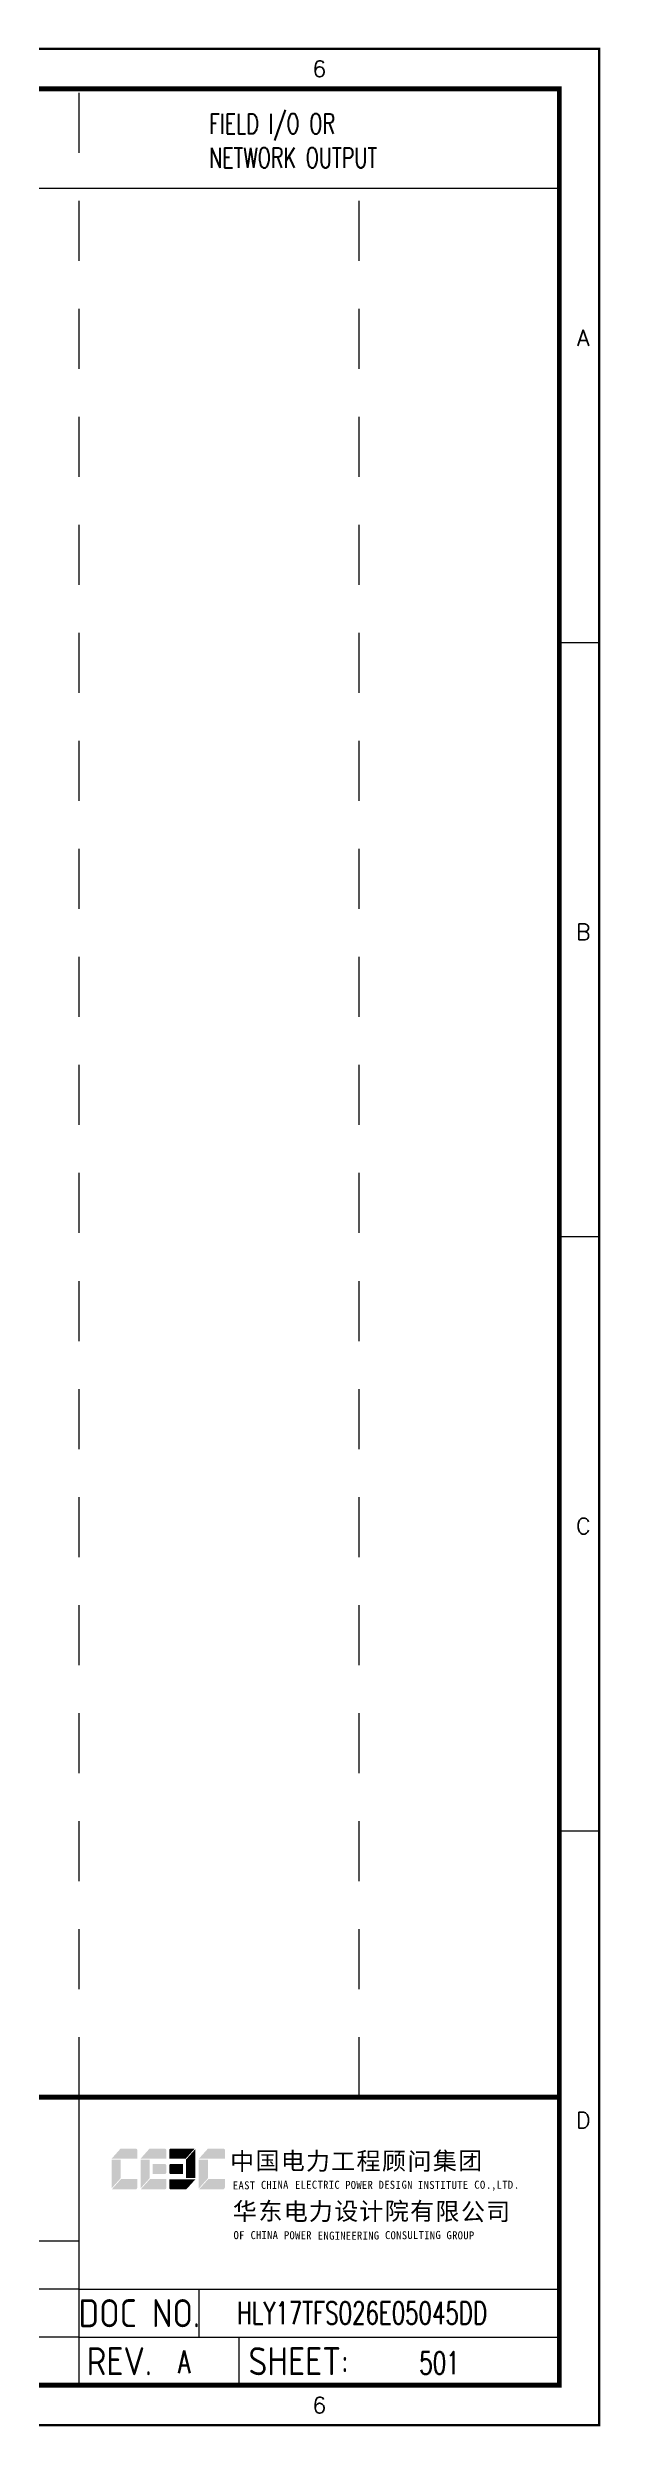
# Model space of a CAD drawing. Header units: millimetres. Extents: x 14388 to 19722, y -3447 to -1598.
# Drawn here: x 18744.2 to 18813.3, y -3150 to -2852.7 of the extents above; entities that cross this region are included whole.
import ezdxf
from ezdxf.enums import TextEntityAlignment as Align

# ---------------------------------------------------------------- set-up
doc = ezdxf.new("R2010")
doc.units = ezdxf.units.MM
doc.linetypes.add('JIS_02_0.7', pattern=[1.35, 0.75, -0.6])
for name, color, linetype in [('MLINE', 6, 'Continuous'), ('TITLE', 1, 'Continuous'), ('TK', 7, 'Continuous'), ('图框_外框线', 7, 'Continuous'), ('图框_标题栏文字', 6, 'Continuous')]:
    doc.layers.add(name, color=color, linetype=linetype)
doc.styles.add('ecepdi', font='simhei.ttf', dxfattribs={"width": 0.9})
doc.styles.get("Standard").update_dxf_attribs({"font": 'romans.shx', "width": 0.7, "bigfont": '@0hztxta.shx'})
doc.styles.add('工程字', font='gbenor.shx', dxfattribs={"bigfont": 'gbcbig.shx'})

# ---------------------------------------------------------------- blocks, each defined once
blk = doc.blocks.new('A$C1E0003F3')
h = blk.add_hatch(color=152)
edge = h.paths.add_edge_path()
edge.add_ellipse((5.15, 4.41), major_axis=(0, 0.211), ratio=0.769231, start_angle=-90, end_angle=0)
edge.add_line((5.15, 4.62), (3.22, 4.62))
edge.add_line((3.22, 4.62), (2.09, 3.35))
edge.add_line((2.09, 3.35), (5.32, 3.35))
edge.add_line((5.32, 3.35), (5.32, 4.41))
h.paths.add_polyline_path([(3.22, 3.23), (2.09, 3.23), (2.09, -0.36), (3.22, 0.91)])
edge = h.paths.add_edge_path()
edge.add_line((5.32, 0.81), (3.27, 0.81))
edge.add_line((3.27, 0.81), (2.13, -0.46))
edge.add_line((2.13, -0.46), (5.15, -0.46))
edge.add_ellipse((5.15, -0.25), major_axis=(0, 0.211), ratio=0.769231, start_angle=180, end_angle=270)
edge.add_line((5.32, -0.25), (5.32, 0.81))
h = blk.add_hatch(color=152)
edge = h.paths.add_edge_path()
edge.add_ellipse((8.78, 4.41), major_axis=(0, 0.211), ratio=0.769231, start_angle=-90, end_angle=0)
edge.add_line((8.78, 4.62), (6.84, 4.62))
edge.add_line((6.84, 4.62), (5.71, 3.35))
edge.add_line((5.71, 3.35), (8.94, 3.35))
edge.add_line((8.94, 3.35), (8.94, 4.41))
h.paths.add_polyline_path([(6.84, 3.23), (5.71, 3.23), (5.71, -0.36), (6.84, 0.91)])
edge = h.paths.add_edge_path()
edge.add_ellipse((8.78, 2.49), major_axis=(0, 0.211), ratio=0.769231, start_angle=-90, end_angle=0)
edge.add_line((8.78, 2.7), (7.22, 2.7))
edge.add_line((7.22, 2.7), (7.22, 1.44))
edge.add_line((7.22, 1.44), (8.78, 1.44))
edge.add_ellipse((8.78, 1.65), major_axis=(0, 0.211), ratio=0.769231, start_angle=180, end_angle=270)
edge.add_line((8.94, 1.65), (8.94, 2.49))
edge = h.paths.add_edge_path()
edge.add_line((8.94, 0.81), (6.89, 0.81))
edge.add_line((6.89, 0.81), (5.75, -0.46))
edge.add_line((5.75, -0.46), (8.78, -0.46))
edge.add_ellipse((8.78, -0.25), major_axis=(0, 0.211), ratio=0.769231, start_angle=180, end_angle=270)
edge.add_line((8.94, -0.25), (8.94, 0.81))
h = blk.add_hatch(color=1)
edge = h.paths.add_edge_path()
edge.add_line((12.48, 4.62), (9.46, 4.62))
edge.add_ellipse((9.46, 4.41), major_axis=(0, 0.211), ratio=0.769231, start_angle=0, end_angle=90)
edge.add_line((9.3, 4.41), (9.3, 3.35))
edge.add_line((9.3, 3.35), (11.35, 3.35))
edge.add_line((11.35, 3.35), (12.48, 4.62))
h.paths.add_polyline_path([(12.57, 4.56), (11.38, 3.23), (11.38, 0.93), (12.57, 0.93)])
edge = h.paths.add_edge_path()
edge.add_line((11.03, 2.7), (9.46, 2.7))
edge.add_ellipse((9.46, 2.49), major_axis=(0, 0.211), ratio=0.769231, start_angle=0, end_angle=90)
edge.add_line((9.3, 2.49), (9.3, 1.65))
edge.add_ellipse((9.46, 1.65), major_axis=(0, 0.211), ratio=0.769231, start_angle=90, end_angle=180)
edge.add_line((9.46, 1.44), (11.03, 1.44))
edge.add_line((11.03, 1.44), (11.03, 2.7))
h = blk.add_hatch(color=152)
edge = h.paths.add_edge_path()
edge.add_ellipse((16.11, 4.41), major_axis=(0, 0.211), ratio=0.769231, start_angle=-90, end_angle=0)
edge.add_line((16.11, 4.62), (14.14, 4.62))
edge.add_line((14.14, 4.62), (13, 3.35))
edge.add_line((13, 3.35), (16.27, 3.35))
edge.add_line((16.27, 3.35), (16.27, 4.41))
h.paths.add_polyline_path([(14.14, 3.23), (13, 3.23), (13, -0.36), (14.14, 0.91)])
edge = h.paths.add_edge_path()
edge.add_line((16.27, 0.81), (14.18, 0.81))
edge.add_line((14.18, 0.81), (13.04, -0.46))
edge.add_line((13.04, -0.46), (16.03, -0.46))
edge.add_ellipse((16.03, -0.15), major_axis=(0, 0.316), ratio=0.769231, start_angle=180, end_angle=270)
edge.add_line((16.27, -0.15), (16.27, 0.81))
h = blk.add_hatch(color=1)
edge = h.paths.add_edge_path()
edge.add_line((12.58, 0.79), (9.3, 0.79))
edge.add_line((9.3, 0.79), (9.3, -0.27))
edge.add_ellipse((9.46, -0.27), major_axis=(0, 0.211), ratio=0.769231, start_angle=90, end_angle=180)
edge.add_line((9.46, -0.48), (11.43, -0.48))
edge.add_line((11.43, -0.48), (12.58, 0.79))
at = {"layer": 'TITLE', "color": 7, "style": 'ecepdi'}
for s, p in [('中', (16.92, 1.94)), ('国', (20.09, 2)), ('电', (23.25, 1.99)), ('力', (26.39, 1.96)), ('工', (29.53, 1.95)), ('程', (32.71, 1.98)), ('顾', (35.9, 1.98)), ('问', (39.09, 1.94)), ('集', (42.26, 1.98)), ('团', (45.42, 2.01)), ('华', (17.24, -4.31)), ('东', (20.45, -4.29)), ('电', (23.62, -4.35)), ('力', (26.75, -4.32)), ('设', (29.92, -4.3)), ('计', (33.05, -4.31)), ('院', (36.26, -4.29)), ('有', (39.41, -4.29)), ('限', (42.57, -4.32)), ('公', (45.78, -4.38)), ('司', (48.91, -4.35))]:
    blk.add_text(s, height=2.2, dxfattribs=at).set_placement(p)
at = {"layer": 'TITLE', "color": 7, "style": 'ecepdi', "width": 0.975}
for s, p in [('E', (17.58, 0.02)), ('A', (18.29, 0.03)), ('S', (19, 0.03)), ('T', (19.7, 0.03)), ('C', (21.1, 0.09)), ('H', (21.77, 0.09)), ('I', (22.46, 0.09)), ('N', (23.17, 0.1)), ('A', (23.86, 0.1)), ('E', (25.35, 0.09)), ('L', (26.05, 0.11)), ('E', (26.76, 0.1)), ('C', (27.46, 0.12)), ('T', (28.18, 0.11)), ('R', (28.87, 0.1)), ('I', (29.57, 0.11)), ('C', (30.28, 0.1)), ('P', (31.64, 0.09)), ('O', (32.32, 0.08)), ('W', (33.03, 0.08)), ('E', (33.72, 0.08)), ('R', (34.42, 0.09)), ('D', (35.81, 0.1)), ('E', (36.52, 0.1)), ('S', (37.2, 0.1)), ('I', (37.91, 0.09)), ('G', (38.68, 0.11)), ('N', (39.38, 0.09)), ('I', (40.72, 0.07)), ('N', (41.43, 0.08)), ('S', (42.14, 0.08)), ('T', (42.83, 0.08)), ('I', (43.52, 0.09)), ('T', (44.22, 0.07)), ('U', (44.93, 0.07)), ('T', (45.63, 0.08)), ('E', (46.34, 0.09)), ('C', (47.76, 0.11)), ('O', (48.48, 0.1)), ('L', (50.56, 0.1)), ('T', (51.27, 0.1)), ('D', (51.96, 0.1)), ('.', (49.23, 0.1)), (',', (49.87, 0.1)), ('.', (52.72, 0.11)), ('O', (17.67, -6.18)), ('OF', (18.01, -6.2)), ('F', (18.37, -6.2)), ('C', (19.8, -6.19)), ('H', (20.47, -6.19)), ('I', (21.15, -6.19)), ('N', (21.87, -6.18)), ('A', (22.56, -6.18)), ('P', (23.98, -6.2)), ('O', (24.66, -6.21)), ('W', (25.36, -6.21)), ('E', (26.06, -6.21)), ('R', (26.75, -6.2)), ('E', (28.19, -6.24)), ('N', (28.91, -6.27)), ('G', (29.62, -6.26)), ('I', (30.32, -6.27)), ('N', (31.02, -6.27)), ('E', (31.7, -6.28)), ('E', (32.41, -6.27)), ('R', (33.1, -6.24)), ('I', (33.81, -6.24)), ('N', (34.51, -6.26)), ('G', (35.2, -6.24)), ('C', (36.61, -6.19)), ('O', (37.3, -6.21)), ('N', (38, -6.2)), ('S', (38.71, -6.21)), ('U', (39.41, -6.18)), ('L', (40.11, -6.18)), ('T', (40.81, -6.19)), ('I', (41.51, -6.21)), ('N', (42.2, -6.21)), ('G', (42.91, -6.17)), ('G', (44.29, -6.2)), ('R', (45, -6.21)), ('O', (45.69, -6.22)), ('U', (46.39, -6.2)), ('P', (47.1, -6.23))]:
    blk.add_text(s, height=1, dxfattribs=at).set_placement(p, align=Align.MIDDLE_CENTER)
blk = doc.blocks.new('A$C57484896')
for p, q in [((420, 297), (420, 292)), ((420, 222.75), (415, 222.75)), ((420, 148.5), (415, 148.5)), ((420, 74.25), (415, 74.25))]:
    blk.add_line(p, q)
at = {"layer": 'MLINE', "linetype": 'JIS_02_0.7', "ltscale": 10}
for p, q in [((355, 41), (355, 292)), ((390, 41), (390, 279.56))]:
    blk.add_line(p, q, dxfattribs=at)
at = {"layer": 'MLINE'}
blk.add_line((25, 279.56), (415, 279.56), dxfattribs=at)
at = {"layer": '图框_外框线'}
for p, q in [((355, 5), (355, 41)), ((355, 23), (235, 23)), ((355, 17), (235, 17)), ((355, 17), (415, 17)), ((370, 11), (370, 17)), ((355, 11), (235, 11)), ((355, 11), (235, 11)), ((355, 11), (415, 11)), ((375, 5), (375, 11))]:
    blk.add_line(p, q, dxfattribs=at)
for points, const_width in [([(0, 0), (420, 0), (420, 297), (0, 297)], 0.3), ([(25, 5), (415, 5), (415, 292), (25, 292)], 0.6)]:
    blk.add_lwpolyline(points, close=True, dxfattribs=dict(at, const_width=const_width))
blk.add_lwpolyline([(415, 41, 0.6, 0.6, 0), (235, 41, 0.6, 0.6, 0), (235, 5, 0, 0, 0)], format="xyseb", dxfattribs=at)
blk.add_blockref('A$C1E0003F3', (356.94, 29.95))
at = {"layer": 'MLINE', "char_height": 2.5, "width": 31.8959, "attachment_point": 1}
for s, insert in [('FIELD I/O OR', (371.22, 288.89)), ('NETWORK OUTPUT', (371.22, 284.64))]:
    blk.add_mtext(s, dxfattribs=dict(at, insert=insert))
at = {"layer": 'TK', "color": 3}
for p in [(385, 294.5), (385, 2.5)]:
    blk.add_text('6', height=2, dxfattribs=at).set_placement(p, align=Align.MIDDLE)
for s, p in [('A', (418, 259.88)), ('B', (418, 185.62)), ('C', (418, 111.38)), ('D', (418, 37.12))]:
    blk.add_text(s, height=2, dxfattribs=at).set_placement(p, align=Align.CENTER)
at = {"layer": '图框_标题栏文字', "char_height": 3.5, "attachment_point": 5, "style": '工程字'}
for s, insert, width in [('DOC NO.', (362.5, 14), 15), ('REV.', (360, 8), 10), ('SHEET:', (382.42, 8), 20)]:
    blk.add_mtext(s, dxfattribs=dict(at, insert=insert, width=width))

msp = doc.modelspace()

# ---------------------------------------------------------------- block references
msp.add_blockref('A$C57484896', (18393.17, -3149.85))

# ---------------------------------------------------------------- texts
at = {"insert": (18760.54, -3140.53), "char_height": 2.8, "width": 8.5983, "attachment_point": 1}
msp.add_mtext('A', dxfattribs=at)
at = {"width": 0.7}
for tag, p, s in [('HLY17TFS026E05045DD', (18767.9, -3137.23), ''), ('501', (18790.67, -3143.46), '1')]:
    msp.add_attdef(tag, p, s, height=2.8, dxfattribs=at)

doc.saveas('drawing.dxf')
